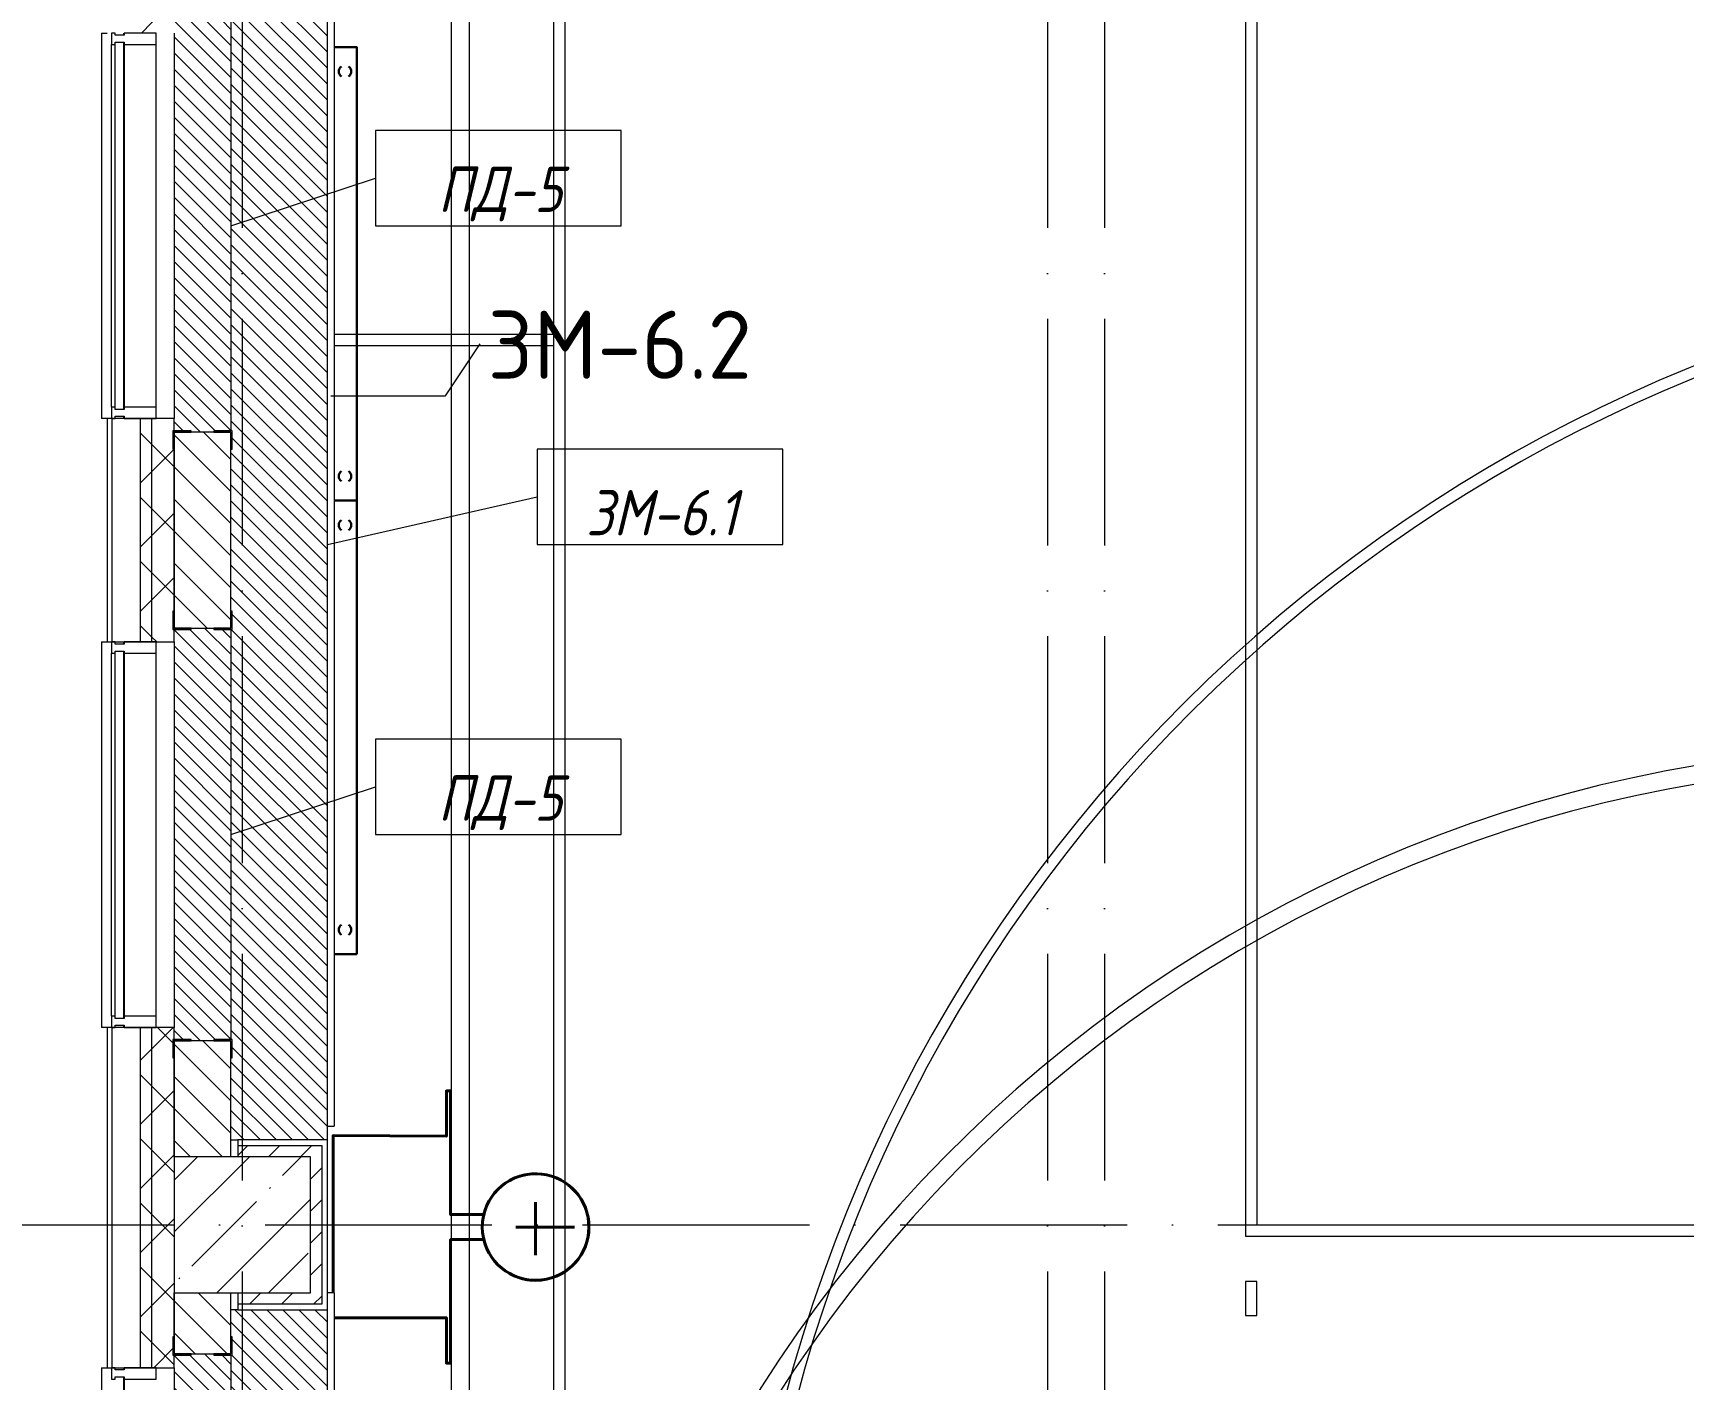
# Model space of a CAD drawing. Header units: millimetres. Extents: x -6467 to 105918, y -7090 to 92481.
# Drawn here: x 70127 to 77401, y 18001 to 23936 of the extents above; entities that cross this region are included whole.
import ezdxf

# ---------------------------------------------------------------- set-up
doc = ezdxf.new("R2010")
doc.units = ezdxf.units.MM
doc.linetypes.add('50_200_ШТРИХ_1Т_ш5_п1_п1_', pattern=[1400, 1000, -200, 0, -200])
for name, color, linetype, lineweight in [('A-FLOR', 7, 'Continuous', 9), ('A-FLOR-IDEN', 7, 'Continuous', 9), ('A-GLAZ', 7, 'Continuous', 5), ('A-GLAZ-CWMG', 7, 'Continuous', 9), ('A-GLAZ-CWMG-1', 7, 'Continuous', 20), ('A-WALL', 7, 'Continuous', 5), ('A-WALL-FNSH-1', 7, 'Continuous', 5), ('A-WALL-IDEN', 7, 'Continuous', 9), ('I-WALL', 7, 'Continuous', 5), ('S-COLS', 7, 'Continuous', 9), ('S-COLS-1', 7, 'Continuous', 5)]:
    doc.layers.add(name, color=color, linetype=linetype, lineweight=lineweight)
for name, color, linetype, lineweight, true_color in [('A-FLOR-PATT-2', 7, 'Continuous', 5, 0x11d7be), ('A-FLOR-PATT-5', 7, 'Continuous', 5, 0xfb8c13), ('A-GENM-1', 7, 'Continuous', 9, 0xaaaaaa), ('A-GENM-2', 7, 'Continuous', 20, 0xaaaaaa), ('мебель 2 этаж-1', 7, 'Continuous', 40, 0xaaaaaa), ('Оси-3', 7, '50_200_ШТРИХ_1Т_ш5_п1_п1_', 9, 0xaaaaaa), ('ТХ_разметка баскетбол-1', 7, 'Continuous', 5, 0xaaaaaa), ('ТХ_разметка волейбол-1', 7, 'Continuous', 20, 0xaaaaaa), ('ТХ_разметка волейбол-2', 7, 'Continuous', 9, 0xaaaaaa), ('ТХ_разметка минифутбол-1', 7, 'Continuous', 9, 0xaaaaaa), ('ТХ_функционал-2', 7, 'Continuous', 40, 0xaaaaaa), ('ТХ_функционал-9', 7, 'Continuous', 30, 0xaaaaaa)]:
    doc.layers.add(name, color=color, linetype=linetype, lineweight=lineweight, true_color=true_color)
doc.styles.add('GOST Common', font='GOST_Common.ttf', dxfattribs={"height": 300})
doc.styles.add('GOST Common_I', font='GOST_Common Italic.ttf', dxfattribs={"width": 0.9, "height": 200})
pattern_1 = [(45, (0, 0), (-141.42136, 141.42136), []), (135, (0, 0), (-141.42136, -141.42136), [])]
pattern_2 = [(135, (0, 0), (-70.71068, -70.71068), [])]
pattern_3 = [(45, (0, 0), (-70.71068, 70.71068), [])]

# ---------------------------------------------------------------- blocks, each defined once
blk = doc.blocks.new('BSC_Колонна _Прямоугольная - 600х600-V31-АИ_План этажа Радиаторы_2')
at = {"layer": 'S-COLS-1'}
h = blk.add_hatch(dxfattribs=at)
h.set_pattern_fill('FP_59', color=256, style=0, pattern_type=2)
h.set_pattern_definition([(45, (-71050, -18681.04), (-228.0985, 228.0985), []), (45, (-70821.9, -18681.04), (-228.0985, 228.0985), [403.225, -80.645, 6.706, -73.939])])
h.paths.add_polyline_path([(-300, -300), (300, -300), (300, 300), (-300, 300)])
for p, q in [((300, 300), (-300, 300)), ((-300, 300), (-300, -300)), ((300, -300), (300, 300)), ((-300, -300), (300, -300))]:
    blk.add_line(p, q, dxfattribs=at)
blk = doc.blocks.new('Прямоугольный импост - Импост структурный с накладкой - 180мм-22437089-АИ_План этажа Радиаторы_2')
at = {"layer": 'A-GLAZ-CWMG'}
for p, q in [((47650, 55111), (46050, 55111)), ((47650, 54931), (46050, 54931)), ((47650, 54914), (46050, 54914))]:
    blk.add_line(p, q, dxfattribs=at)
blk = doc.blocks.new('Прямоугольный импост - Импост структурный с накладкой - 180мм-22485511-АИ_План этажа Радиаторы_2')
at = {"layer": 'A-GLAZ-CWMG-1'}
for p, q in [((-50, 0), (-50, 17)), ((-50, 17), (0, 17)), ((-40, 0), (-50, 0)), ((-40, -40), (-40, 0)), ((0, 0), (-10, 0)), ((-10, 0), (-10, -40)), ((0, 17), (0, 0)), ((-50, -180), (-50, -40)), ((-50, -40), (-40, -40)), ((-10, -40), (0, -40)), ((0, -40), (0, -180)), ((0, -180), (-50, -180))]:
    blk.add_line(p, q, dxfattribs=at)
blk = doc.blocks.new('Прямоугольный импост - Импост структурный с накладкой - 180мм-22485517-АИ_План этажа Радиаторы_2')
at = {"layer": 'A-GLAZ-CWMG-1'}
for p, q in [((-50, 0), (-50, 17)), ((-50, 17), (0, 17)), ((-40, 0), (-50, 0)), ((-40, -40), (-40, 0)), ((0, 0), (-10, 0)), ((-10, 0), (-10, -40)), ((0, 17), (0, 0)), ((-50, -180), (-50, -40)), ((-50, -40), (-40, -40)), ((-10, -40), (0, -40)), ((0, -40), (0, -180)), ((0, -180), (-50, -180))]:
    blk.add_line(p, q, dxfattribs=at)
blk = doc.blocks.new('Прямоугольный импост - Импост структурный с накладкой - 180мм-22485518-АИ_План этажа Радиаторы_2')
at = {"layer": 'A-GLAZ-CWMG-1'}
for p, q in [((0, 17), (-50, 17)), ((-50, 17), (-50, 0)), ((-50, 0), (-40, 0)), ((-40, 0), (-40, -40)), ((-10, -40), (-10, 0)), ((-10, 0), (0, 0)), ((0, 0), (0, 17)), ((-40, -40), (-50, -40)), ((-50, -40), (-50, -180)), ((0, -40), (-10, -40)), ((0, -180), (0, -40)), ((-50, -180), (0, -180))]:
    blk.add_line(p, q, dxfattribs=at)
blk = doc.blocks.new('Прямоугольный импост - Импост структурный с накладкой - 180мм-22485522-АИ_План этажа Радиаторы_2')
at = {"layer": 'A-GLAZ-CWMG-1'}
for p, q in [((0, 17), (-50, 17)), ((-50, 17), (-50, 0)), ((-50, 0), (-40, 0)), ((-40, 0), (-40, -40)), ((-10, -40), (-10, 0)), ((-10, 0), (0, 0)), ((0, 0), (0, 17)), ((-40, -40), (-50, -40)), ((-50, -40), (-50, -180)), ((0, -40), (-10, -40)), ((0, -180), (0, -40)), ((-50, -180), (0, -180))]:
    blk.add_line(p, q, dxfattribs=at)
blk = doc.blocks.new('Фахверк _газобетон торцы_474 - Фахверк _газобетон торцы_-25579521-АИ_План этажа Радиаторы_2')
at = {"layer": 'A-GENM-2'}
for p, q in [((89406, 11134.7), (89325, 11134.7)), ((89325, 11134.7), (89325, 11128.7)), ((89325, 11128.7), (89400, 11128.7)), ((89400, 11128.7), (89400, 11053.7)), ((89406, 11053.7), (89406, 11134.7)), ((89400, 11053.7), (89406, 11053.7)), ((89400, 10953.7), (89400, 10878.7)), ((89406, 10953.7), (89400, 10953.7)), ((89406, 10872.7), (89406, 10953.7)), ((89400, 10878.7), (89325, 10878.7)), ((89325, 10878.7), (89325, 10872.7)), ((89325, 10872.7), (89406, 10872.7))]:
    blk.add_line(p, q, dxfattribs=at)
blk = doc.blocks.new('Фахверк _газобетон торцы_475 - Фахверк _газобетон торцы_-25579547-АИ_План этажа Радиаторы_2')
at = {"layer": 'A-GENM-2'}
for p, q in [((89406, 11134.7), (89325, 11134.7)), ((89325, 11134.7), (89325, 11128.7)), ((89325, 11128.7), (89400, 11128.7)), ((89400, 11128.7), (89400, 11053.7)), ((89406, 11053.7), (89406, 11134.7)), ((89400, 11053.7), (89406, 11053.7)), ((89400, 10953.7), (89400, 10878.7)), ((89406, 10953.7), (89400, 10953.7)), ((89406, 10872.7), (89406, 10953.7)), ((89400, 10878.7), (89325, 10878.7)), ((89325, 10878.7), (89325, 10872.7)), ((89325, 10872.7), (89406, 10872.7))]:
    blk.add_line(p, q, dxfattribs=at)
blk = doc.blocks.new('Фахверк _газобетон торцы_476 - Фахверк _газобетон торцы_-25579567-АИ_План этажа Радиаторы_2')
at = {"layer": 'A-GENM-2'}
for p, q in [((89406, 11134.7), (89325, 11134.7)), ((89325, 11134.7), (89325, 11128.7)), ((89325, 11128.7), (89400, 11128.7)), ((89400, 11128.7), (89400, 11053.7)), ((89406, 11053.7), (89406, 11134.7)), ((89400, 11053.7), (89406, 11053.7)), ((89400, 10953.7), (89400, 10878.7)), ((89406, 10953.7), (89400, 10953.7)), ((89406, 10872.7), (89406, 10953.7)), ((89400, 10878.7), (89325, 10878.7)), ((89325, 10878.7), (89325, 10872.7)), ((89325, 10872.7), (89406, 10872.7))]:
    blk.add_line(p, q, dxfattribs=at)
blk = doc.blocks.new('Фахверк _газобетон торцы_477 - Фахверк _газобетон торцы_-25579593-АИ_План этажа Радиаторы_2')
at = {"layer": 'A-GENM-2'}
for p, q in [((89406, 11134.7), (89325, 11134.7)), ((89325, 11134.7), (89325, 11128.7)), ((89325, 11128.7), (89400, 11128.7)), ((89400, 11128.7), (89400, 11053.7)), ((89406, 11053.7), (89406, 11134.7)), ((89400, 11053.7), (89406, 11053.7)), ((89400, 10953.7), (89400, 10878.7)), ((89406, 10953.7), (89400, 10953.7)), ((89406, 10872.7), (89406, 10953.7)), ((89400, 10878.7), (89325, 10878.7)), ((89325, 10878.7), (89325, 10872.7)), ((89325, 10872.7), (89406, 10872.7))]:
    blk.add_line(p, q, dxfattribs=at)
blk = doc.blocks.new('Отлив_СКБ - Отлив витража-V404-АИ_План этажа Радиаторы_2')
at = {"layer": 'A-GLAZ'}
for p, q in [((0, 75), (0, 100)), ((1700, 100), (0, 100)), ((1700, 100), (1700, 75)), ((0, 2), (10, 2)), ((40, 2), (1660, 2)), ((1690, 2), (1700, 2)), ((1650, 0), (50, 0))]:
    blk.add_line(p, q, dxfattribs=at)
blk = doc.blocks.new('мебель 2 этаж-28800768-АИ_План этажа Радиаторы_2')
at = {"layer": 'ТХ_разметка баскетбол-1'}
for p, q in [((74685.1, 24321.3), (73718.5, 24321.3)), ((74685.1, 24271.3), (73718.5, 24271.3))]:
    blk.add_line(p, q, dxfattribs=at)
at = {"layer": 'ТХ_разметка баскетбол-1', "flags": 128}
for points in [[(74685.1, 42396.3), (74685.1, 16296.3), (89785.1, 16296.3), (89785.1, 42396.3)], [(74735.1, 42346.3), (74735.1, 16346.3), (89735.1, 16346.3), (89735.1, 42346.3)]]:
    blk.add_lwpolyline(points, close=True, dxfattribs=at)
at = {"layer": 'ТХ_разметка баскетбол-1'}
for radius, start, end in [(6750, 12.10069, 167.89935), (6700, 12.14673, 167.85327)]:
    blk.add_arc((82235.1, 17921.3), radius, start, end, dxfattribs=at)
at = {"layer": 'ТХ_разметка волейбол-1', "flags": 128}
for points in [[(77735.1, 38346.3), (77735.1, 20346.3), (86735.1, 20346.3), (86735.1, 38346.3)], [(77785.1, 38296.3), (77785.1, 20396.3), (86685.1, 20396.3), (86685.1, 38296.3)], [(77785.1, 20146.3), (77735.1, 20146.3), (77735.1, 19996.3), (77785.1, 19996.3)]]:
    blk.add_lwpolyline(points, close=True, dxfattribs=at)
at = {"layer": 'ТХ_разметка волейбол-2'}
blk.add_line((77735.1, 20146.3), (77735.1, 19996.3), dxfattribs=at)
at = {"layer": 'ТХ_разметка волейбол-2', "flags": 128}
blk.add_lwpolyline([(77735.1, 38346.3), (77735.1, 20346.3), (86735.1, 20346.3), (86735.1, 38346.3)], close=True, dxfattribs=at)
at = {"layer": 'ТХ_разметка минифутбол-1'}
blk.add_line((74314.8, 16676.2), (74314.8, 42016.2), dxfattribs=at)
at = {"layer": 'ТХ_разметка минифутбол-1', "flags": 128}
blk.add_lwpolyline([(90234.8, 42346.3), (74234.9, 42346.3), (74234.9, 16346.2), (90234.8, 16346.2)], close=True, dxfattribs=at)
at = {"layer": 'ТХ_разметка минифутбол-1'}
for centre, radius, start, end in [((80738.1, 16425.2), 6080.7, 90.77576, 179.98844), ((80738.1, 16425.1), 6000.7, 90.77606, 179.98794)]:
    blk.add_arc(centre, radius, start, end, dxfattribs=at)
at = {"layer": 'ТХ_функционал-2'}
for p, q in [((74606.5, 20495.9), (74606.5, 20263)), ((74519.6, 20386.3), (74778.3, 20386.3))]:
    blk.add_line(p, q, dxfattribs=at)
at = {"layer": 'ТХ_функционал-2', "flags": 128}
for points in [[(74378, 20441.3), (74231.5, 20441.3), (74231.5, 20986.3), (74213.5, 20986.3), (74213.5, 20786.3), (73713.5, 20789.3), (73713.5, 20096.3)], [(73718.5, 19986.3), (74213.5, 19986.3), (74213.5, 19786.3), (74231.5, 19786.3), (74231.5, 20331.3), (74378, 20331.3)]]:
    blk.add_lwpolyline(points, dxfattribs=at)
at = {"layer": 'ТХ_функционал-2'}
blk.add_circle((74606.5, 20386.3), 235, dxfattribs=at)
blk.add_arc((74606.5, 20386.3), 235, 193.53519, 166.46481, dxfattribs=at)
at = {"layer": 'ТХ_функционал-9'}
for p, q in [((73718.5, 23589.2), (73818.1, 23589.2)), ((73718.5, 21589.2), (73818.1, 21589.2))]:
    blk.add_line(p, q, dxfattribs=at)
at = {"layer": 'ТХ_функционал-9', "flags": 128}
for points in [[(73818.1, 23589.2), (73818.1, 25589.2), (73718.5, 25589.2)], [(73818.1, 21589.2), (73818.1, 23589.2), (73718.5, 23589.2)]]:
    blk.add_lwpolyline(points, dxfattribs=at)
at = {"layer": 'ТХ_функционал-9'}
for centre, start, end in [((73766.3, 25481.5), 125.39215, 234.60785), ((73766.3, 25481.5), 305.39215, 54.60785), ((73766.3, 23696.9), 125.39215, 234.60785), ((73766.3, 23696.9), 305.39215, 54.60785), ((73766.3, 23481.5), 125.39215, 234.60785), ((73766.3, 23481.5), 305.39215, 54.60785), ((73766.3, 21696.9), 125.39215, 234.60785), ((73766.3, 21696.9), 305.39215, 54.60785)]:
    blk.add_arc(centre, 27.3, start, end, dxfattribs=at)
blk = doc.blocks.new('AAR_СКБ_Марка_Перекрытия_1 мм - Марка пола-27961726-АИ_План этажа Радиаторы_2')
at = {"layer": 'A-FLOR-IDEN'}
for p, q in [((2.723, 2.101), (-2.69, 2.101)), ((-2.69, 2.101), (-2.69, 0)), ((2.723, 0), (2.723, 2.101)), ((-2.69, 0), (2.723, 0))]:
    blk.add_line(p, q, dxfattribs=at)

msp = doc.modelspace()

# ---------------------------------------------------------------- hatches: boundary and pattern name
at = {"layer": 'A-FLOR-PATT-2'}
h = msp.add_hatch(dxfattribs=at)
h.set_pattern_fill('FP_308', color=256, style=0, pattern_type=2)
h.set_pattern_definition([(315, (71050, 21681.04), (35.3553, 35.3553), [])])
h.paths.add_polyline_path([(71425, 19056), (71425, 24306), (71000, 24306), (71000, 24071.7), (71006, 24071.7), (71006, 23990.7), (71000, 23990.7), (71000, 22182), (71006, 22182), (71006, 22101), (71000, 22101), (71000, 21387.4), (71006, 21387.4), (71006, 21306.4), (71000, 21306.4), (71000, 19497.7), (71006, 19497.7), (71006, 19416.7), (71000, 19416.7), (71000, 19056), (71400, 19056)])
h = msp.add_hatch(dxfattribs=at)
h.set_pattern_fill('FP_307', color=256, style=0, pattern_type=2)
h.set_pattern_definition([(315, (71050, 15656.04), (35.3553, 35.3553), [])])
h.paths.add_polyline_path([(71006, 13006), (71425, 13006), (71425, 18306), (71000, 18306), (71000, 18186.7), (71006, 18186.7), (71006, 18105.7), (71000, 18105.7), (71000, 16297), (71006, 16297), (71006, 16216), (71000, 16216), (71000, 15501.7), (71006, 15501.7), (71006, 15420.7), (71000, 15420.7), (71000, 13612), (71006, 13612), (71006, 13531), (71000, 13531), (71000, 13006)])
at = {"layer": 'A-FLOR-PATT-5'}
h = msp.add_hatch(dxfattribs=at)
h.set_pattern_fill('FP_364', color=256, style=0, pattern_type=2)
h.set_pattern_definition([(315, (70875, 23086.386), (35.3553, 35.3553), [])])
h.paths.add_polyline_path([(70825, 22176), (70925, 22176), (70925, 22182), (71000, 22182), (71000, 23990.7), (70925, 23990.7), (70925, 23996.7), (70825, 23996.7), (70825, 23990.7), (70750, 23990.7), (70750, 22182), (70825, 22182)])
h = msp.add_hatch(dxfattribs=at)
h.set_pattern_fill('FP_365', color=256, style=0, pattern_type=2)
h.set_pattern_definition([(315, (70875, 20402.073), (35.3553, 35.3553), [])])
h.paths.add_polyline_path([(70825, 19491.7), (70925, 19491.7), (70925, 19497.7), (71000, 19497.7), (71000, 21306.4), (70925, 21306.4), (70925, 21312.4), (70825, 21312.4), (70825, 21306.4), (70750, 21306.4), (70750, 19497.7), (70825, 19497.7)])
h = msp.add_hatch(dxfattribs=at)
h.set_pattern_fill('FP_367', color=256, style=0, pattern_type=2)
h.set_pattern_definition([(315, (70875, 17201.386), (35.3553, 35.3553), [])])
h.paths.add_polyline_path([(70925, 16291), (70925, 16297), (71000, 16297), (71000, 18105.7), (70925, 18105.7), (70925, 18111.7), (70825, 18111.7), (70825, 18105.7), (70750, 18105.7), (70750, 16297), (70825, 16297), (70825, 16291)])
at = {"layer": 'A-WALL'}
h = msp.add_hatch(dxfattribs=at)
h.set_pattern_fill('FP_125', color=256, style=0, pattern_type=2)
h.set_pattern_definition(pattern_1)
h.paths.add_polyline_path([(70650, 12231), (70650, 13666), (70600, 13666), (70600, 12231)])
h.paths.add_polyline_path([(70600, 15366), (70650, 15366), (70650, 16351), (70600, 16351), (70600, 15878.4)])
h.paths.add_polyline_path([(70650, 18051), (70650, 19551), (70600, 19551), (70600, 18051)])
h.paths.add_polyline_path([(70650, 21251), (70650, 22236), (70600, 22236), (70600, 21251)])
h.paths.add_polyline_path([(70650, 23936), (70650, 25436), (70600, 25436), (70600, 23936)])
h.paths.add_polyline_path([(70600, 27136), (70650, 27136), (70650, 28121), (70600, 28121), (70600, 27845.2)])
h.paths.add_polyline_path([(70650, 29821), (70650, 31319.5), (70600, 31319.5), (70600, 29821)])
h.paths.add_polyline_path([(70600, 33019.5), (70650, 33019.5), (70650, 34003.9), (70600, 34003.9), (70600, 33476.7)])
h.paths.add_polyline_path([(70650, 35703.9), (70650, 37205.4), (70600, 37205.4), (70600, 35703.9)])
h.paths.add_polyline_path([(70600, 38905.4), (70650, 38905.4), (70650, 39888.4), (70600, 39888.4), (70600, 39108.1)])
h.paths.add_polyline_path([(70650, 41588.4), (70650, 43081), (70600, 43081), (70600, 41588.4)])
h = msp.add_hatch(dxfattribs=at)
h.set_pattern_fill('FP_125', color=256, style=0, pattern_type=2)
h.set_pattern_definition(pattern_1)
h.paths.add_polyline_path([(70750, 12331), (70750, 13666), (70650, 13666), (70650, 12331)])
h.paths.add_polyline_path([(70750, 15366), (70750, 16351), (70650, 16351), (70650, 15366)])
h.paths.add_polyline_path([(70750, 18051), (70750, 19551), (70650, 19551), (70650, 18051)])
h.paths.add_polyline_path([(70750, 21251), (70750, 22236), (70650, 22236), (70650, 21251)])
h.paths.add_polyline_path([(70650, 23936), (70750, 23936), (70750, 25436), (70650, 25436), (70650, 24381)])
h.paths.add_polyline_path([(70650, 27136), (70750, 27136), (70750, 28121), (70650, 28121), (70650, 27845.2)])
h.paths.add_polyline_path([(70650, 29821), (70750, 29821), (70750, 31319.5), (70650, 31319.5), (70650, 30381)])
h.paths.add_polyline_path([(70750, 33019.5), (70750, 34003.9), (70650, 34003.9), (70650, 33019.5)])
h.paths.add_polyline_path([(70750, 35703.9), (70750, 37205.4), (70650, 37205.4), (70650, 35703.9)])
h.paths.add_polyline_path([(70650, 38905.4), (70750, 38905.4), (70750, 39888.4), (70650, 39888.4), (70650, 39108.1)])
h.paths.add_polyline_path([(70650, 41588.4), (70750, 41588.4), (70750, 43031), (70650, 43031), (70650, 41923.8)])
at = {"layer": 'I-WALL'}
h = msp.add_hatch(dxfattribs=at)
h.set_pattern_fill('FP_2', color=256, style=0, pattern_type=2)
h.set_pattern_definition(pattern_2)
h.paths.add_polyline_path([(71000, 21312.4), (71000, 22176), (70750, 22176), (70750, 21312.4), (70929.4, 21312.4)])
h = msp.add_hatch(dxfattribs=at)
h.set_pattern_fill('FP_2', color=256, style=0, pattern_type=2)
h.set_pattern_definition(pattern_2)
h.paths.add_polyline_path([(71000, 18111.7), (71000, 18381), (70750, 18381), (70750, 18111.7), (70929.4, 18111.7)])
h.paths.add_polyline_path([(70929.4, 18981), (71000, 18981), (71000, 19491.7), (70750, 19491.7), (70750, 18981)])
h = msp.add_hatch(dxfattribs=at)
h.set_pattern_fill('FP_4', color=256, style=0, pattern_type=2)
h.set_pattern_definition(pattern_3)
h.paths.add_polyline_path([(71350, 18981), (71400, 18981), (71400, 19031), (71030, 19031), (71030, 18981)])
h = msp.add_hatch(dxfattribs=at)
h.set_pattern_fill('FP_4', color=256, style=0, pattern_type=2)
h.set_pattern_definition(pattern_3)
h.paths.add_polyline_path([(71400, 18381), (71400, 18981), (71350, 18981), (71350, 18381)])
h = msp.add_hatch(dxfattribs=at)
h.set_pattern_fill('FP_4', color=256, style=0, pattern_type=2)
h.set_pattern_definition(pattern_3)
h.paths.add_polyline_path([(71350, 18331), (71400, 18331), (71400, 18381), (71030, 18381), (71030, 18331)])

# ---------------------------------------------------------------- linework, layer by layer
at = {"layer": 'A-FLOR'}
for p, q in [((71425, 19056), (71425, 24306)), ((70750, 23936), (70750, 22236)), ((71000, 23990.7), (71000, 22182)), ((70750, 21251), (70750, 19551)), ((71000, 21306.4), (71000, 19497.7)), ((71000, 19056), (71030, 19056)), ((71030, 18306), (71000, 18306)), ((71425, 13006), (71425, 18306)), ((70750, 18051), (70750, 16351)), ((71000, 18105.7), (71000, 16297))]:
    msp.add_line(p, q, dxfattribs=at)
at = {"layer": 'A-FLOR-IDEN'}
for p, q in [((71000, 23086.4), (71637.8, 23296.5)), ((71425, 21681), (72350.3, 21891.2)), ((71000, 20402.1), (71637.8, 20612.2))]:
    msp.add_line(p, q, dxfattribs=at)
at = {"layer": 'A-WALL'}
for p, q in [((71455, 24381), (71455, 19116)), ((70750, 22236), (70455, 22236)), ((70455, 22236), (70455, 21251)), ((70475, 22236), (70475, 21251)), ((70600, 22236), (70600, 21251)), ((70650, 22236), (70650, 21251)), ((70750, 21251), (70750, 22236)), ((71000, 22176), (70750, 22176)), ((70750, 22176), (70750, 21312.4)), ((71000, 21312.4), (71000, 22176)), ((70750, 21312.4), (71000, 21312.4)), ((70455, 21251), (70750, 21251)), ((70750, 19551), (70455, 19551)), ((70455, 19551), (70455, 18051)), ((70475, 19551), (70475, 18051)), ((70600, 19551), (70600, 18051)), ((70650, 19551), (70650, 18051)), ((70750, 18981), (70750, 19551)), ((71000, 19491.7), (70750, 19491.7)), ((70750, 19491.7), (70750, 18981)), ((71000, 18981), (71000, 19491.7)), ((71425, 19116), (71455, 19116)), ((71030, 19031), (71400, 19031)), ((71400, 19031), (71400, 18331)), ((70750, 18051), (70750, 18381)), ((70750, 18381), (70750, 18111.7)), ((71000, 18111.7), (71000, 18381)), ((71400, 18331), (71030, 18331)), ((71455, 18381), (71425, 18381)), ((71455, 18381), (71455, 12968.5)), ((70750, 18111.7), (71000, 18111.7)), ((70455, 18051), (70750, 18051))]:
    msp.add_line(p, q, dxfattribs=at)
at = {"layer": 'A-WALL-FNSH-1'}
for p, q in [((71425, 19056), (71030, 19056)), ((71030, 19056), (71030, 18981)), ((71425, 18306), (71425, 19056)), ((71030, 18381), (71030, 18306)), ((71030, 18306), (71425, 18306))]:
    msp.add_line(p, q, dxfattribs=at)
at = {"layer": 'A-WALL-IDEN'}
for p, q in [((71946.3, 22336.5), (72099.1, 22565.1)), ((71440, 22336.5), (71946.3, 22336.5))]:
    msp.add_line(p, q, dxfattribs=at)
at = {"layer": 'Оси-3'}
for p, q in [((71050, 91281), (71050, -5889.7)), ((74600, 91281), (74600, 11331)), ((74850, 91281), (74850, 11331)), ((66949.8, 18681), (90318.8, 18681))]:
    msp.add_line(p, q, dxfattribs=at)

# ---------------------------------------------------------------- block references
at = {"layer": 'A-FLOR-IDEN', "xscale": 199.9999999999999, "yscale": 199.9999999999999, "zscale": 199.9999999999999}
for p in [(72175.7, 23086.4), (72888.2, 21681), (72175.7, 20402.1)]:
    msp.add_blockref('AAR_СКБ_Марка_Перекрытия_1 мм - Марка пола-27961726-АИ_План этажа Радиаторы_2', p, dxfattribs=at)
at = {"layer": 'A-GENM-1'}
for name, p, rotation in [('Фахверк _газобетон торцы_477 - Фахверк _газобетон торцы_-25579593-АИ_План этажа Радиаторы_2', (81878.7, -67224), 89.99999999999974), ('Фахверк _газобетон торцы_476 - Фахверк _газобетон торцы_-25579567-АИ_План этажа Радиаторы_2', (59871.3, 110712.4), 270.0000000000001), ('Фахверк _газобетон торцы_475 - Фахверк _газобетон торцы_-25579547-АИ_План этажа Радиаторы_2', (81878.7, -69908.3), 89.99999999999974), ('Фахверк _газобетон торцы_474 - Фахверк _газобетон торцы_-25579521-АИ_План этажа Радиаторы_2', (59871.3, 107511.7), 270.0000000000001)]:
    msp.add_blockref(name, p, dxfattribs=dict(at, rotation=rotation))
at = {"layer": 'A-GLAZ', "rotation": 89.99999999999962}
for p in [(70530, 22236), (70530, 19551), (70530, 16351)]:
    msp.add_blockref('Отлив_СКБ - Отлив витража-V404-АИ_План этажа Радиаторы_2', p, dxfattribs=at)
at = {"layer": 'A-GLAZ-CWMG'}
for name, p, rotation in [('Прямоугольный импост - Импост структурный с накладкой - 180мм-22485522-АИ_План этажа Радиаторы_2', (70490, 23936), 90), ('Прямоугольный импост - Импост структурный с накладкой - 180мм-22437089-АИ_План этажа Радиаторы_2', (15559, 69936), 270.0000000000017), ('Прямоугольный импост - Импост структурный с накладкой - 180мм-22485518-АИ_План этажа Радиаторы_2', (70490, 21251), 90), ('Прямоугольный импост - Импост структурный с накладкой - 180мм-22437089-АИ_План этажа Радиаторы_2', (15559, 67251), 270.0000000000017), ('Прямоугольный импост - Импост структурный с накладкой - 180мм-22485522-АИ_План этажа Радиаторы_2', (70490, 18051), 90)]:
    msp.add_blockref(name, p, dxfattribs=dict(at, rotation=rotation))
at = {"layer": 'A-GLAZ-CWMG', "extrusion": (0, 0, -1), "rotation": 270}
for name, p in [('Прямоугольный импост - Импост структурный с накладкой - 180мм-22485511-АИ_План этажа Радиаторы_2', (-70490, 22236)), ('Прямоугольный импост - Импост структурный с накладкой - 180мм-22485517-АИ_План этажа Радиаторы_2', (-70490, 19551))]:
    msp.add_blockref(name, p, dxfattribs=at)
at = {"layer": 'S-COLS'}
msp.add_blockref('BSC_Колонна _Прямоугольная - 600х600-V31-АИ_План этажа Радиаторы_2', (71050, 18681), dxfattribs=at)
at = {"layer": 'мебель 2 этаж-1'}
msp.add_blockref('мебель 2 этаж-28800768-АИ_План этажа Радиаторы_2', (-2263.5, -1715.2), dxfattribs=at)

# ---------------------------------------------------------------- texts
at = {"layer": 'A-FLOR-IDEN', "char_height": 200, "attachment_point": 5, "line_spacing_factor": 1.022766, "style": 'GOST Common_I'}
for s, insert, width in [('\\pt180,360,540,720,900,1080,1260,1440,1620,1800,1980,2160,2340,2520,2700,2880,3060,3240,3420,3600,3780,3960,4140,4320,4500,4680,4860,5040,5220,5400,5580,5760;ПД-5', (72186.8, 23226.2), 583.2), ('\\pt180,360,540,720,900,1080,1260,1440,1620,1800,1980,2160,2340,2520,2700,2880,3060,3240,3420,3600,3780,3960,4140,4320,4500,4680,4860,5040,5220,5400,5580,5760;ЗМ-6.1', (72899.3, 21820.8), 738), ('\\pt180,360,540,720,900,1080,1260,1440,1620,1800,1980,2160,2340,2520,2700,2880,3060,3240,3420,3600,3780,3960,4140,4320,4500,4680,4860,5040,5220,5400,5580,5760;ПД-5', (72186.8, 20541.9), 583.2)]:
    msp.add_mtext(s, dxfattribs=dict(at, insert=insert, width=width))
at = {"layer": 'A-WALL-IDEN', "insert": (72714.1, 22711.5), "char_height": 300, "width": 1244, "attachment_point": 2, "line_spacing_factor": 1.022766, "style": 'GOST Common'}
msp.add_mtext('\\pt80.001,159.999,240,320.001,399.999,480,560.001,639.999,720,800.001,879.999,960,1040.001,1119.999,1200,1280.001,1359.999,1440,1520.001,1599.999,1680,1760.001,1839.999,1920,2000.001,2079.999,2160,2240.001,2319.999,2400,2480.001,2559.999;ЗМ-6.2', dxfattribs=at)

doc.saveas('drawing.dxf')
